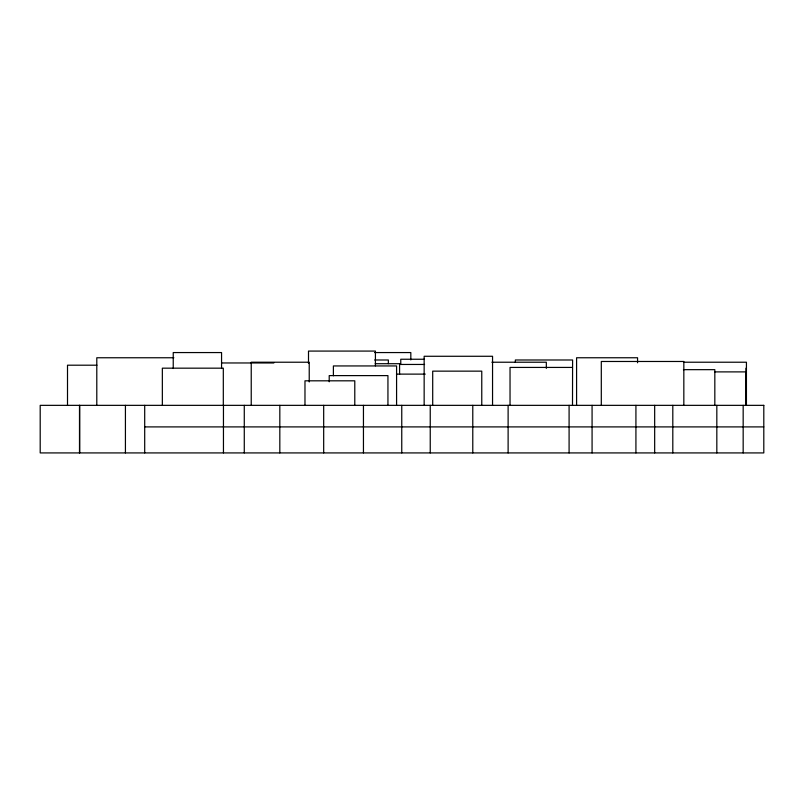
<?xml version="1.0" encoding="UTF-8"?>
<svg xmlns="http://www.w3.org/2000/svg" width="804" height="804" viewBox="0 0 804 804"><rect width="100%" height="100%" fill="white"/><g stroke="black" fill="none" stroke-linecap="round" stroke-linejoin="round"><path stroke-width="1.21" d="M374.563 352.564L410.824 352.564L410.824 359.921M173.865 357.76L96.792 357.76L96.792 405.347M424.422 359.247L400.764 359.247L400.764 364.232M374.664 359.991L388.352 359.991L388.352 363.669M491.867 362.222L546.328 362.222L546.328 368.383M683.892 362.222L746.434 362.222L746.434 405.347M221.994 362.966L273.842 362.966M375.187 363.709L400.281 363.709M424.582 364.453L399.578 364.453L399.578 374.373M96.952 365.197L67.506 365.197L67.506 405.347M572.498 367.428L510.037 367.428L510.037 405.347M683.44 369.659L714.826 369.659L714.826 405.347M714.846 371.89L746.172 371.89L746.172 405.347M396.472 374.121L425.276 374.121M144.7 426.904L763.8 426.904M746.001 368.172L746.001 405.347M743.167 405.347L743.167 452.923M716.826 405.347L716.826 452.923M683.832 405.347L683.832 361.478L601.302 361.478L601.302 405.347M672.807 405.347L672.807 452.923M654.667 405.347L654.667 452.923M637.562 362.775L637.562 357.76L576.589 357.76L576.589 405.347M635.924 405.347L635.924 452.923M592.076 405.347L592.076 452.923M572.498 405.347L572.599 359.991L515.354 359.991L515.354 362.443M569.091 405.347L569.091 452.923M508.118 405.347L508.118 452.923M492.55 405.347L492.55 356.272L424.15 356.272L424.15 405.347M481.767 405.347L481.767 371.146L432.703 371.146L432.703 405.347M472.782 405.347L472.782 452.923M430.24 405.347L430.24 452.923M401.759 405.347L401.759 452.923M396.583 405.347L396.583 365.941L333.389 365.941L333.389 375.79M387.94 405.347L387.94 375.609L329.208 375.609L329.208 381.799M375.418 365.87L375.418 351.077L308.505 351.077L308.505 363.408M363.448 405.347L363.448 452.923M354.785 405.347L354.785 380.815L304.977 380.815L304.977 405.347M323.68 405.347L323.68 452.923M309.228 381.94L309.228 362.222L251.23 362.222L251.23 405.347M279.822 405.347L279.822 452.923M244.275 405.347L244.275 452.923M223.452 405.347L223.452 452.923M223.311 405.347L223.311 368.172L162.348 368.172L162.348 405.347M221.562 368.513L221.562 352.564L173.232 352.564L173.232 368.513M144.7 405.347L144.7 452.923M125.424 405.347L125.424 452.923M79.686 405.347L79.686 452.923M79.495 405.347L79.495 452.923M763.8 405.347L40.2 405.347L40.2 452.923L763.8 452.923L763.8 405.347"/></g></svg>
